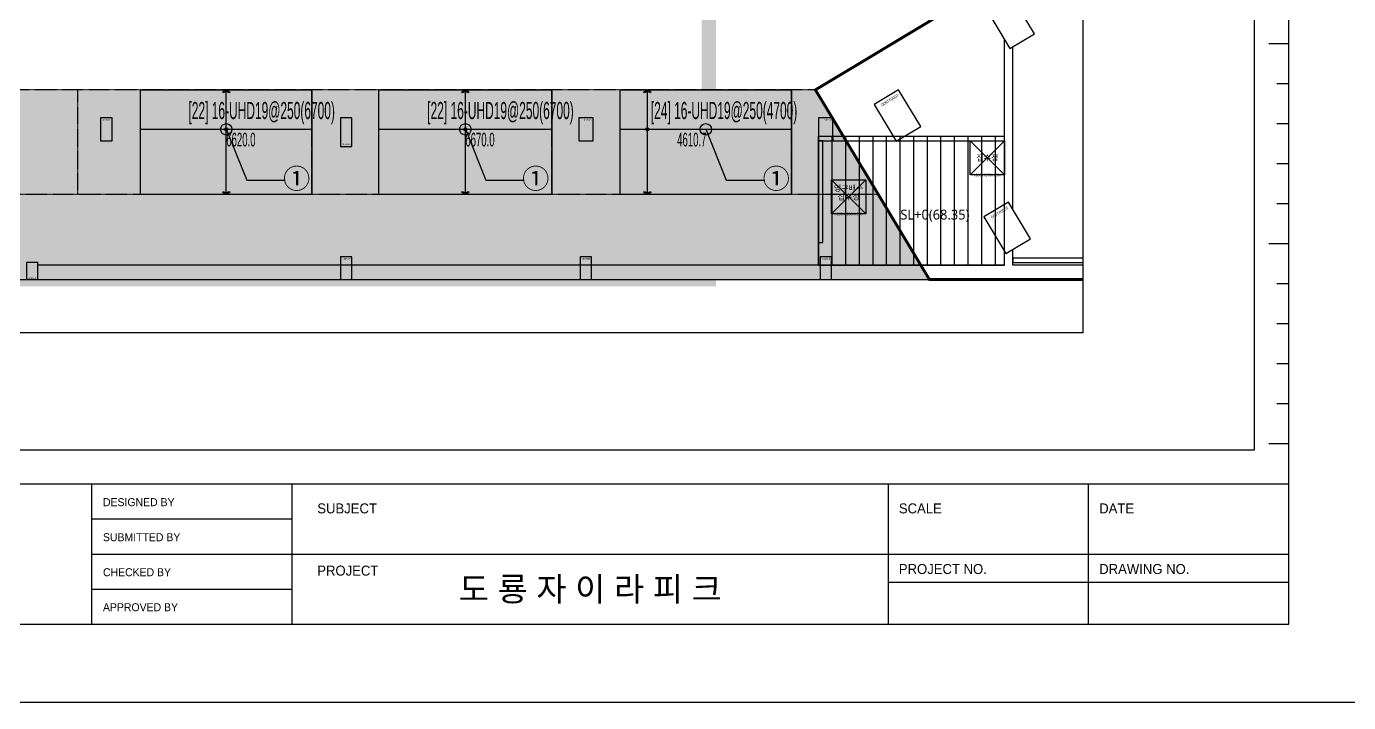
# Model space of a CAD drawing. Header units: millimetres. Extents: x 43843 to 1069877, y 60576 to 148433.
# Drawn here: x 713931 to 760247, y 62076 to 85766 of the extents above; entities that cross this region are included whole.
import ezdxf
from ezdxf.enums import TextEntityAlignment as Align

# ---------------------------------------------------------------- set-up
doc = ezdxf.new("R2010")
doc.units = ezdxf.units.MM
doc.linetypes.add('HID', pattern=[2.5, 1.5, -1])
doc.linetypes.add('HIDDEN', pattern=[0.375, 0.25, -0.125])
for name, color, linetype, plot in [('+S_LEVEL_TEXT(NO PLOT)', 7, 'Continuous', False), ('DEFPOINT', 142, 'Continuous', False), ('NX_DEFAULT', 7, 'Continuous', False), ('S_NOPLOT_251', 251, 'Continuous', False)]:
    doc.layers.add(name, color=color, linetype=linetype, plot=plot)
for name, color, linetype in [('-S_REBAR-TOP', 3, 'Continuous'), ('-S_TEXT', 255, 'Continuous'), ('8', 8, 'Continuous'), ('NX_BAR(D)', 7, 'Continuous'), ('NX_BARTXT', 7, 'Continuous'), ('NX_FORM', 7, 'Continuous'), ('S-FND-배근구간선', 21, 'HID'), ('S-FND_OUTLINE_공동주택 기초', 1, 'HID'), ('S-FND_OUTLINE_지하주차장 기초', 4, 'HID'), ('S-HAT', 252, 'Continuous'), ('S-HAT_SLAB LEVEL', 7, 'Continuous'), ('XR-지하주차장$0$A-CON', 2, 'Continuous'), ('XR-지하주차장$0$AA-COL', 2, 'Continuous'), ('XR-지하주차장$1$A-집수정', 4, 'Continuous'), ('기초', 7, 'Continuous')]:
    doc.layers.add(name, color=color, linetype=linetype)
doc.layers.add('JEIL-TXT1', color=7, linetype='Continuous', lineweight=9)
doc.styles.add('BarSetTxt', font='Arial.ttf', dxfattribs={"width": 0.4, "height": 353.85})
doc.styles.add('BAS_TITLE1', font='')
doc.styles.add('EST', font='')
doc.styles.add('XR-지하주차장$0$Standard', font='arial.ttf')
doc.styles.add('XR-지하주차장$0$맑은고딕', font='malgun.ttf')
doc.styles.add('맑은 고딕', font='malgun.ttf')
doc.styles.add('맑은고딕', font='malgun.ttf')
doc.styles.get('BAS_TITLE1').set_extended_font_data('HYHeadLine-Medium')
doc.styles.get('EST').set_extended_font_data('HYHeadLine-Medium')

# ---------------------------------------------------------------- blocks, each defined once
blk = doc.blocks.new('zw$9A02')
at = {"color": 7}
for p, q in [((85731, -46331), (85205, -46331)), ((85731, -47383), (85415, -47383)), ((85731, -48434), (85415, -48434)), ((85731, -49486), (85415, -49486)), ((85731, -50537), (85415, -50537)), ((85731, -51589), (85205, -51589)), ((85731, -52641), (85415, -52641)), ((85731, -53692), (85415, -53692)), ((85731, -54744), (85415, -54744)), ((85731, -55796), (85415, -55796)), ((85731, -56847), (85205, -56847))]:
    blk.add_line(p, q, dxfattribs=at)
at = {"color": 4}
for p, q in [((3810, -57899), (85731, -57899)), ((54288, -61579), (54288, -57899)), ((59546, -61579), (59546, -57899)), ((75215, -61579), (75215, -57899)), ((80473, -61579), (80473, -57899)), ((54288, -58819), (59546, -58819)), ((54288, -59739), (85731, -59739)), ((54288, -60659), (59546, -60659)), ((75215, -60475), (85731, -60475))]:
    blk.add_line(p, q, dxfattribs=at)
blk.add_lwpolyline([(0, -63643), (0, 0), (90000, 0), (90000, -63643)], close=True)
blk.add_lwpolyline([(3810, -61579), (85731, -61579), (85731, -3425), (3810, -3425)], close=True, dxfattribs=at)
at = {"layer": 'DEFPOINT', "color": 150}
blk.add_lwpolyline([(4710, -56999), (84831, -56999), (84831, -4325), (4710, -4325)], close=True, dxfattribs=at)
at = {"style": 'BAS_TITLE1'}
for s, height, p in [('DESIGNED BY', 210.32, (54577, -58482)), ('SUBJECT', 262.9, (60208, -58672)), ('SCALE', 262.9, (75488, -58672)), ('DATE', 262.9, (80752, -58672)), ('SUBMITTED BY', 210.32, (54577, -59403)), ('PROJECT', 262.9, (60208, -60307)), ('PROJECT NO.', 262.9, (75488, -60265)), ('DRAWING NO.', 262.9, (80752, -60265)), ('CHECKED BY', 210.3, (54577, -60323)), ('APPROVED BY', 210.32, (54577, -61243))]:
    blk.add_text(s, height=height, dxfattribs=at).set_placement(p)
at = {"layer": 'JEIL-TXT1', "color": 2, "style": 'EST'}
blk.add_text('도 룡 자 이 라 피 크', height=630, dxfattribs=at).set_placement((67380, -60659), align=Align.MIDDLE_CENTER)
blk = doc.blocks.new('zw$D357')
at = {"layer": 'S-HAT'}
h = blk.add_hatch(dxfattribs=at)
h.set_pattern_fill('GRASS', color=256, scale=20)
h.set_pattern_definition([(90, (-331308.68, 2741039.9), (-359.21, 359.21), [95.25, -623.17]), (45, (-331308.7, 2741039.9), (-359.210245, 359.210245), [95.25, -412.75]), (135, (-331308.7, 2741039.9), (-359.210245, -359.210245), [95.25, -412.75])])
h.paths.add_polyline_path([(-65008, -55192), (-61014, -48545), (-9370, -48545), (-5377, -55192)])
at = {"layer": 'S-HAT_SLAB LEVEL', "transparency": 33554559}
h = blk.add_hatch(dxfattribs=at)
h.set_pattern_fill('ANSI31', color=8, scale=150, angle=45)
h.set_pattern_definition([(90, (-331308.57, 62679.2), (-476.25, 0), [])])
h.paths.add_polyline_path([(-9260, -50177), (-9260, -54692), (-2750, -54692), (-2750, -50177)])
blk.add_lwpolyline([(-70457, 878), (0, 878), (0, -57059), (-70457, -57059)], close=True)
at = {"layer": 'S-FND_OUTLINE_공동주택 기초', "linetype": 'HIDDEN', "ltscale": 0.5, "const_width": 100}
blk.add_lwpolyline([(0, -55192), (-5376, -55192), (-9370, -48545), (-5012, -45926), (-5388, -45300), (-3850, -44376), (-3850, -37659), (-6332, -35177), (-10760, -35177), (-10760, -17877), (-220, -17877), (356, -18452)], dxfattribs=at)
at = {"layer": 'S-FND_OUTLINE_지하주차장 기초'}
blk.add_lwpolyline([(-9370, -48545), (-61014, -48545), (-65008, -55192), (-5377, -55192)], close=True, dxfattribs=at)
at = {"layer": 'S-HAT_SLAB LEVEL', "lineweight": -2}
blk.add_lwpolyline([(-2750, -50177), (-9260, -50177), (-9260, -54692), (-2750, -54692)], close=True, dxfattribs=at)
at = {"layer": 'S_NOPLOT_251'}
for points in [[(-9260, -53892), (-9110, -53892), (-9110, -50327), (-9260, -50327)], [(-8760, -50177), (-8760, -50327), (-2750, -50327), (-2750, -50177)]]:
    blk.add_lwpolyline(points, close=True, dxfattribs=at)
blk.add_lwpolyline([(0, -54442), (-2450, -54442), (-2450, -54592), (0, -54592)], dxfattribs=at)
at = {"layer": 'XR-지하주차장$0$A-CON'}
for p, q in [((-2750, -52564), (-2750, -46778)), ((-2450, -52753), (-2450, -47035)), ((-2450, -54692), (-2450, -54134)), ((-2750, -54692), (-2750, -54195)), ((-2750, -54692), (-36610, -54692)), ((0, -54692), (-2450, -54692)), ((-70457, -55192), (0, -55192))]:
    blk.add_line(p, q, dxfattribs=at)
at = {"layer": 'XR-지하주차장$0$AA-COL'}
for points in [[(-3329, -45813), (-2557, -47099), (-1699, -46584), (-2472, -45298)], [(-7312, -49058), (-6539, -50344), (-5682, -49829), (-6455, -48543)], [(-34010, -49527), (-34410, -49527), (-34410, -50327), (-34010, -50327)], [(-26010, -50527), (-25610, -50527), (-25610, -49527), (-26010, -49527)], [(-17160, -49527), (-17660, -49527), (-17660, -50327), (-17160, -50327)], [(-8760, -49527), (-9260, -49527), (-9260, -50327), (-8760, -50327)], [(-3470, -52997), (-2697, -54283), (-1840, -53767), (-2612, -52482)], [(-37010, -55192), (-36610, -55192), (-36610, -54592), (-37010, -54592)], [(-25610, -54392), (-26010, -54392), (-26010, -55192), (-25610, -55192)], [(-17210, -54392), (-17610, -54392), (-17610, -55192), (-17210, -55192)], [(-8810, -54392), (-9210, -54392), (-9210, -55192), (-8810, -55192)]]:
    blk.add_lwpolyline(points, close=True, dxfattribs=at)
at = {"layer": 'XR-지하주차장$1$A-집수정', "lineweight": -3, "ltscale": 0.5}
for p, q in [((-3950, -51527), (-2750, -50327)), ((-3950, -50327), (-2750, -51527)), ((-8810, -51692), (-7610, -52892)), ((-7610, -51692), (-8810, -52892))]:
    blk.add_line(p, q, dxfattribs=at)
for points in [[(-3950, -50327), (-2750, -50327), (-2750, -51527), (-3950, -51527)], [(-8810, -51692), (-7610, -51692), (-7610, -52892), (-8810, -52892)]]:
    blk.add_lwpolyline(points, close=True, dxfattribs=at)
at = {"layer": '기초', "color": 6, "linetype": 'HID', "ltscale": 3, "const_width": 500}
blk.add_lwpolyline([(-56498, -55179), (-56498, -13109), (-51183, -13099), (-51183, -15035), (-51183, -15035), (-51183, -15047), (-37285, -15025), (-37298, -6685), (-14910, -6684), (-14910, -24464), (-14910, -24464), (-14910, -24477), (-13109, -24477), (-13109, -55179)], close=True, dxfattribs=at)
at = {"layer": '+S_LEVEL_TEXT(NO PLOT)', "color": 3, "style": '맑은 고딕'}
blk.add_text('SL+0(68.35)', height=345.77, dxfattribs=at).set_placement((-5185, -53088), align=Align.CENTER)
at = {"layer": 'Defpoints', "style": 'XR-지하주차장$0$Standard'}
for s, height, rotation, p in [('1000x1500', 100, 211, (-6489, -48680)), ('400x800', 50, 180, (-34060, -49577)), ('500x800', 50, 180, (-17210, -49577)), ('500x800', 50, 180, (-8810, -49577)), ('1000x1500', 100, 211, (-2647, -52619)), ('400x800', 50, 180, (-25660, -54442)), ('400x800', 50, 180, (-17260, -54442)), ('400x800', 50, 180, (-8860, -54442))]:
    blk.add_text(s, height=height, rotation=rotation, dxfattribs=at).set_placement(p)
for s, p in [('400x1000', (-25960, -50477)), ('400x600', (-36943, -55169))]:
    blk.add_text(s, height=50, dxfattribs=at).set_placement(p)
at = {"layer": 'Defpoints', "style": 'XR-지하주차장$0$맑은고딕'}
for s, p in [('집수정', (-3350, -50927)), ('영구배수', (-8210, -51992)), ('집수정', (-8210, -52292))]:
    blk.add_text(s, height=200, dxfattribs=at).set_placement(p, align=Align.MIDDLE_CENTER)
for s, p in [('1200X1200X1200', (-3350, -51527)), ('1200X1200X1500', (-8210, -52892))]:
    blk.add_text(s, height=90, dxfattribs=at).set_placement(p, align=Align.MIDDLE)
blk = doc.blocks.new('zw$2BC0')
at = {"layer": '-S_REBAR-TOP', "lineweight": -3}
for points in [[(13850, -6451, 50, 50, 0), (19850, -6451, 0, 0, 0)], [(22200, -6451, 50, 50, 0), (28250, -6451, 0, 0, 0)], [(30650, -6451, 50, 50, 0), (36650, -6451, 0, 0, 0)]]:
    blk.add_lwpolyline(points, format="xyseb", dxfattribs=at)
at = {"layer": '-S_TEXT', "color": 6, "lineweight": -3}
for points in [[(16850, -6451), (17565, -8238), (18911, -8238)], [(25225, -6451), (25940, -8238), (27286, -8238)], [(33650, -6451), (34365, -8238), (35711, -8238)]]:
    blk.add_lwpolyline(points, dxfattribs=at)
for centre in [(16850, -6451), (25225, -6451), (33650, -6451)]:
    blk.add_circle(centre, 199, dxfattribs=at)
at = {"layer": 'S-FND-배근구간선', "color": 251}
for p, q in [((11650, -8732), (11650, -5068)), ((13850, -8732), (13850, -5068)), ((19850, -8732), (19850, -5068)), ((22200, -8732), (22200, -5068)), ((28250, -8732), (28250, -5068)), ((30650, -8732), (30650, -5068)), ((36650, -8732), (36650, -5068))]:
    blk.add_line(p, q, dxfattribs=at)
at = {"layer": 'S-FND-배근구간선', "color": 31}
blk.add_line((39691, -8732), (-16356, -8732), dxfattribs=at)
at = {"layer": '-S_TEXT', "color": 6, "lineweight": -3, "style": '맑은고딕'}
for p in [(18838, -8529), (27213, -8529), (35638, -8529)]:
    blk.add_text('①', height=700, dxfattribs=at).set_placement(p)

msp = doc.modelspace()

# ---------------------------------------------------------------- linework, layer by layer
at = {"layer": 'DEFPOINT'}
for points in [[(717931.383, 83543.619), (723931.383, 83543.619), (723931.383, 79879.372), (717931.383, 79879.372)], [(726281.383, 83543.617), (732331.383, 83543.617), (732331.383, 79879.372), (726281.383, 79879.372)], [(734731.383, 83543.614), (740731.276, 83543.614), (740731.276, 79879.372), (734731.383, 79879.372)]]:
    msp.add_lwpolyline(points, close=True, dxfattribs=at)
at = {"layer": 'NX_BAR(D)', "color": 4, "const_width": 10}
for points in [[(717621.383, 82160.763), (724241.383, 82160.763)], [(725971.383, 82160.763), (732641.383, 82160.763)], [(734421.383, 82160.763), (739032.09, 82160.763)]]:
    msp.add_lwpolyline(points, dxfattribs=at)
at = {"layer": 'NX_FORM', "color": 1}
for p, q in [((720931.383, 79879.372), (720931.383, 83543.619)), ((729306.383, 79879.372), (729306.383, 83543.617)), ((735685.031, 79879.372), (735685.031, 83543.614))]:
    msp.add_line(p, q, dxfattribs=at)
for points in [[(720931.383, 83543.619), (721052.627, 83473.619), (721035.627, 83444.174), (720931.383, 83503.619), (720827.14, 83444.174), (720810.14, 83473.619)], [(729306.383, 83543.617), (729427.627, 83473.617), (729410.627, 83444.172), (729306.383, 83503.617), (729202.14, 83444.172), (729185.14, 83473.617)], [(735685.031, 83543.614), (735806.274, 83473.614), (735789.274, 83444.17), (735685.031, 83503.614), (735580.787, 83444.17), (735563.787, 83473.614)], [(720931.383, 79879.372), (720810.14, 79949.372), (720827.14, 79978.816), (720931.383, 79919.372), (721035.627, 79978.816), (721052.627, 79949.372)], [(729306.383, 79879.372), (729185.14, 79949.372), (729202.14, 79978.816), (729306.383, 79919.372), (729410.627, 79978.816), (729427.627, 79949.372)], [(735685.031, 79879.372), (735563.787, 79949.372), (735580.787, 79978.816), (735685.031, 79919.372), (735789.274, 79978.816), (735806.274, 79949.372)]]:
    msp.add_lwpolyline(points, close=True, dxfattribs=at)
for centre in [(720931.383, 82160.763), (729306.383, 82160.763), (735685.031, 82160.763)]:
    msp.add_circle(centre, 50, dxfattribs=at)

# ---------------------------------------------------------------- block references
at = {"xscale": 1.333333333333333, "yscale": 1.333333333333333, "zscale": 1.333333333333333}
msp.add_blockref('zw$9A02', (643842.813, 146933.143), dxfattribs=at)
msp.add_blockref('zw$2BC0', (704081.383, 88611.872))
at = {"layer": '8'}
msp.add_blockref('zw$D357', (750941.011, 132088.525), dxfattribs=at)

# ---------------------------------------------------------------- texts
at = {"layer": 'NX_BARTXT', "color": 4, "style": 'BarSetTxt', "width": 0.5}
for s, p in [('[22] 16-UHD19@250(6700)', (719607.383, 82340.763)), ('[22] 16-UHD19@250(6700)', (727972.383, 82340.763)), ('[24] 16-UHD19@250(4700)', (735804.595, 82340.763))]:
    msp.add_text(s, height=600, dxfattribs=at).set_placement(p, align=Align.BOTTOM_LEFT)
at = {"layer": 'NX_DEFAULT', "color": 8, "style": 'BarSetTxt', "width": 0.5}
for s, p in [('6620.0', (720931.383, 81560.763)), ('6670.0', (729306.383, 81560.763)), ('4610.7', (736726.736, 81560.763))]:
    msp.add_text(s, height=480, dxfattribs=at).set_placement(p)

doc.saveas('drawing.dxf')
